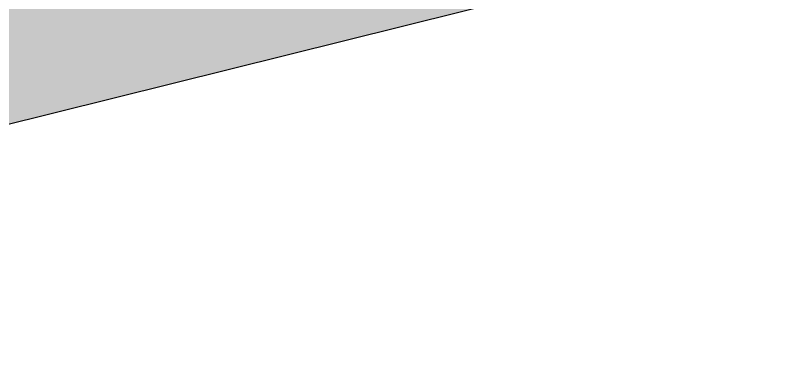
# Model space of a CAD drawing. Header units: inches. Extents: x 122939 to 389145, y 29603 to 574065.
# Drawn here: x 328521 to 329476, y 502275 to 502711 of the extents above; entities that cross this region are included whole.
import ezdxf

# ---------------------------------------------------------------- set-up
doc = ezdxf.new("R2010")
doc.units = ezdxf.units.IN
doc.header["$MEASUREMENT"] = 0
doc.layers.add('A-WALL', color=7, linetype='Continuous')
doc.layers.add('Calliper_wall hatch_CHB', color=8, linetype='Continuous')

msp = doc.modelspace()

# ---------------------------------------------------------------- hatches: boundary and pattern name
at = {"layer": 'Calliper_wall hatch_CHB', "ltscale": 300}
h = msp.add_hatch(dxfattribs=at)
h.set_pattern_fill('AR-CONC', color=256, scale=9.999999999999998, angle=6.361109362927034e-15, style=0)
h.set_pattern_definition([(63.9714232829857, (239428.5980839182, 454374.0346333847), (71.11916932952043, 11.22781161991949), [7.499999999999998, -82.49999999999999]), (8.971423282985718, (239428.5980839182, 454374.0346333847), (-31.62542575021152, 69.64396479174259), [5.999999999999999, -65.99999999999999]), (114.4228677429857, (239434.5246812626, 454374.9702843881), (39.4937435470177, 80.87177560512669), [6.374019199999998, -70.11421119999999]), (60.1556232829857, (239423.7693254589, 454393.4429587051), (107.5630978416694, 9.704992776004374), [11.25, -123.75]), (110.6070587729857, (239432.7329145976, 454394.2517040563), (67.1821983616881, 117.0963374062392), [9.561034199999998, -105.171376]), (5.15558727298572, (239423.7693254589, 454393.4429587051), (67.18219831375714, 117.0963373423198), [8.999999999999995, -99.00000009999995]), (34.9714232829857, (239434.6806777339, 454391.0052566046), (67.64557813863283, -24.65919216404946), [7.499999999999998, -82.49999999999999]), (339.9714232829858, (239434.6806777339, 454391.0052566046), (6.103843515325252, 76.24429473826908), [5.999999999999999, -65.99999999999999]), (85.4228680229857, (239440.3178092068, 454388.9503239375), (73.74942098260712, 51.58510224487062), [6.374019, -70.11421119999999]), (51.4714232829857, (239428.5980839182, 454374.0346333847), (-6.857307924501574, 32.59814608269261), [0, -65.19999999999999, 0, -66.99999999999999, 0, -66.24999999999999]), (21.4714232829857, (239428.5980839182, 454374.0346333847), (16.00610137173266, 44.6258503434704), [0, -38.19999999999999, 0, -63.69999999999999, 0, -25.24999999999999]), (341.4714232829857, (239406.957801186, 454368.6505677025), (52.34755766117436, 10.6997365813381), [0, -25, 0, -77.99999999999999, 0, -103.5]), (331.4714232829857, (239397.2536385258, 454366.2361884728), (54.17642058340564, 23.79467605936128), [0, -32.49999999999998, 0, -51.79999999999998, 0, -73.49999999999996])])
h.paths.add_polyline_path([(330817.6721449966, 503405.2049439207), (330474.2233008338, 503319.7554533427), (322777.7276424037, 501404.8803724504), (322838.0871231454, 501162.2763059455), (330878.0316257381, 503162.6008774163)])

# ---------------------------------------------------------------- linework, layer by layer
at = {"layer": 'A-WALL'}
msp.add_line((330878.0316257382, 503162.6008774164, 1.466518336033709e-07), (322838.0871231455, 501162.2763059456, 1.41862541857687e-07), dxfattribs=at)

doc.saveas('drawing.dxf')
